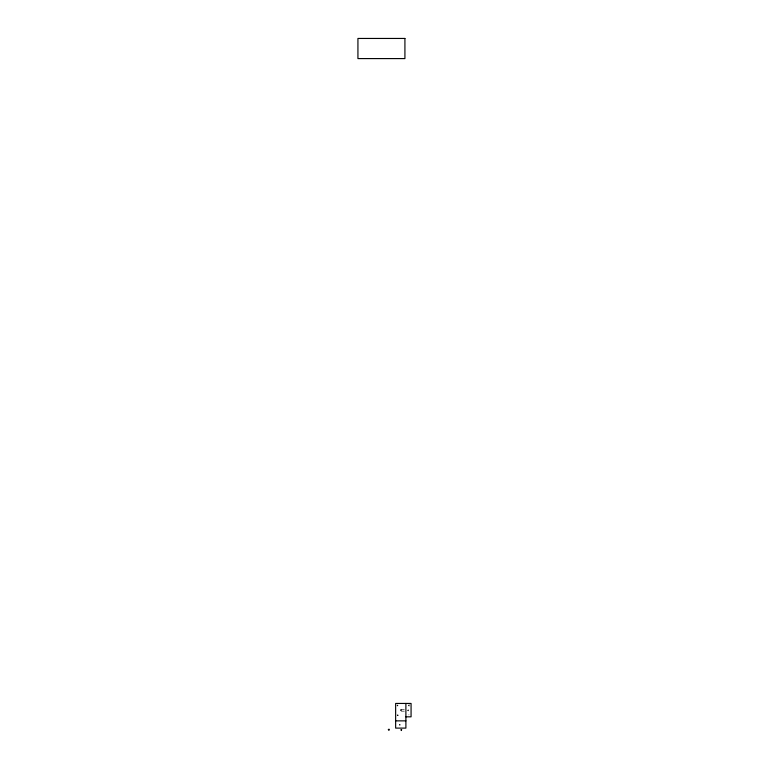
<?xml version="1.0" encoding="UTF-8"?>
<svg xmlns="http://www.w3.org/2000/svg" width="769" height="769" viewBox="0 0 769 769"><rect width="100%" height="100%" fill="white"/><g stroke="black" fill="none" stroke-linecap="round" stroke-linejoin="round"><path stroke-width="0.58" stroke-dasharray="3.85 2.88" d="M398.111 715.17L397.717 715.756L398.082 715.381M409.493 705.077L408.743 705.115L408.704 705.865M398.044 714.959L397.16 714.824L397.285 715.718M408.714 705.144L409.348 704.99M408.714 714.901L409.031 714.747M409.3 706.019L408.839 705.952M404.388 709.633L400.255 709.633L400.255 711.162L404.388 711.162M397.006 705.452C398.073 707.403 398.361 703.702 397.015 705.404M399.265 724.792C400.236 726.715 400.745 723.052 399.274 724.734M400.486 710.306C401.697 712.315 401.937 708.47 400.505 710.191M407.676 710.325C408.772 712.334 409.079 708.46 407.676 710.325"/><path stroke-width="1.15" d="M400.957 729.579L401.303 730.55L401.687 729.608M405.888 716.823L411.069 716.823L411.069 703.443L395.641 703.443L395.641 728.108L405.897 728.108L405.888 703.443M395.641 720.861L405.897 720.861M388.364 729.704C389.623 731.559 389.527 727.82 388.364 729.704M404.917 38.45L357.931 38.45L357.931 58.588L404.917 58.588L404.917 38.45"/></g></svg>
